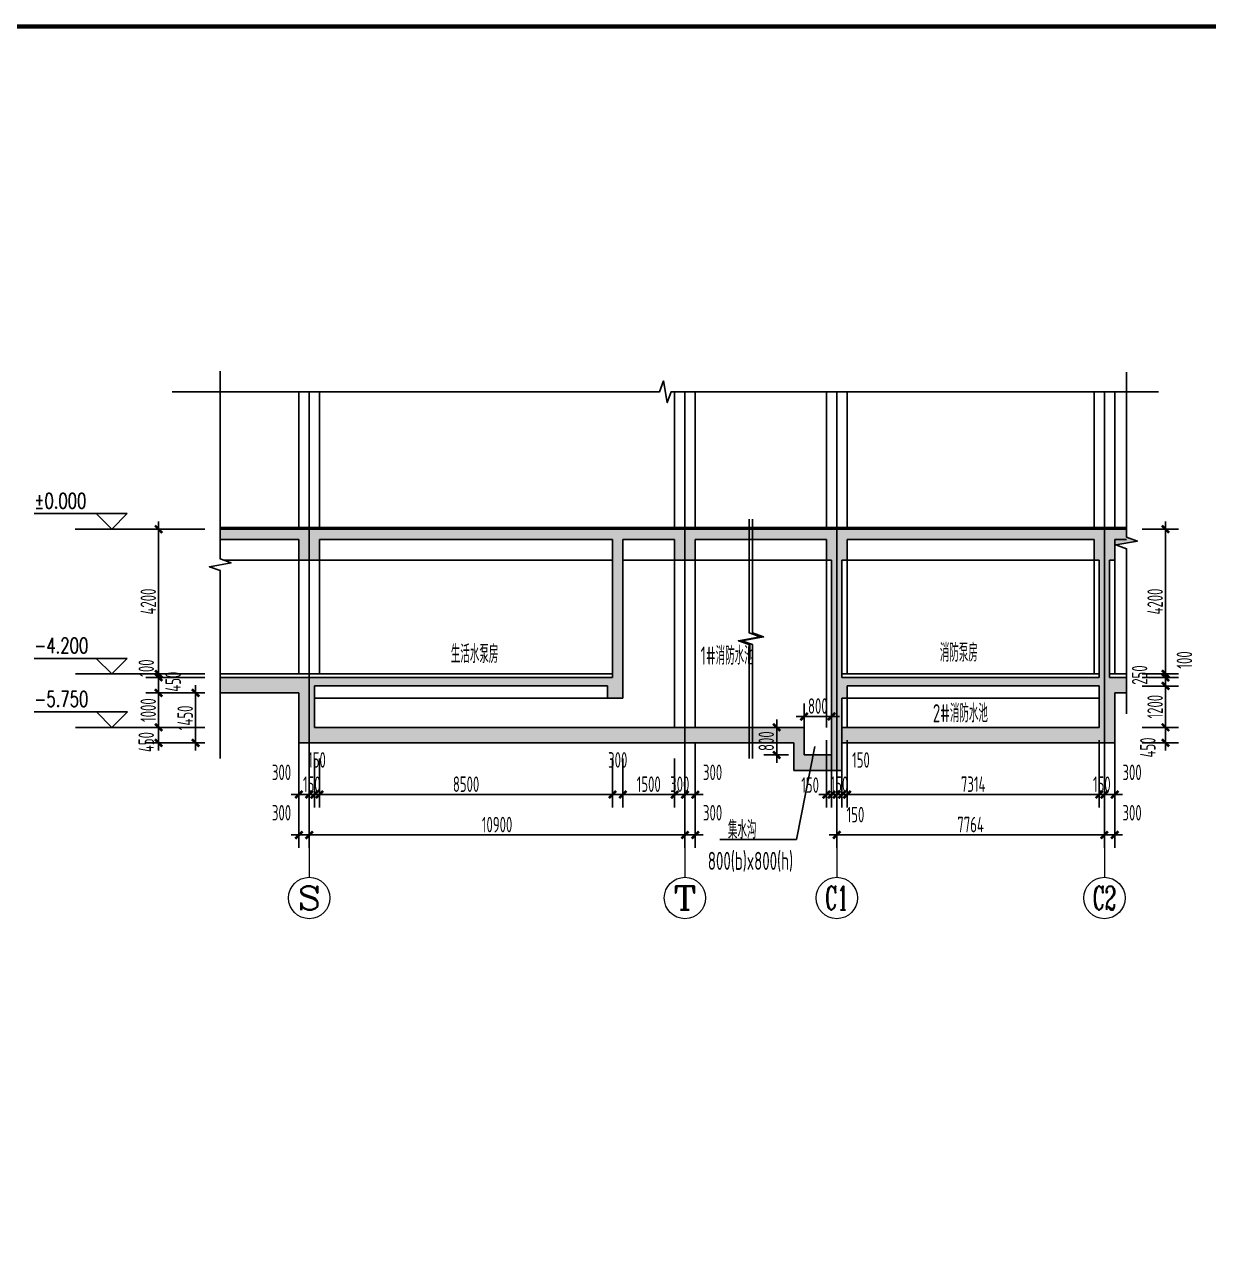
# Model space of a CAD drawing. Extents: x 1596194 to 1987057, y -212608 to 63160.
# Drawn here: x 1770353 to 1804702, y -126496 to -90988 of the extents above; entities that cross this region are included whole.
import ezdxf
from ezdxf.enums import TextEntityAlignment as Align

# ---------------------------------------------------------------- set-up
doc = ezdxf.new("R2010")
doc.units = 0
doc.header["$LTSCALE"] = 100
doc.header["$MEASUREMENT"] = 0
doc.layers.get('0').update_dxf_attribs({"linetype": 'CONTINUOUS'})
doc.layers.get('DEFPOINTS').update_dxf_attribs({"linetype": 'CONTINUOUS'})
doc.layers.add('AXIS', color=3, linetype='CONTINUOUS', lineweight=9)
for name, color, linetype in [('AXIS_TEXT', 7, 'CONTINUOUS'), ('COLUMN', 1, 'CONTINUOUS'), ('DOTE', 251, 'CONTINUOUS'), ('HA', 150, 'CONTINUOUS'), ('PUB_DIM', 3, 'CONTINUOUS'), ('PUB_TEXT', 30, 'CONTINUOUS'), ('WALL', 2, 'CONTINUOUS'), ('WINDOW', 4, 'CONTINUOUS')]:
    doc.layers.add(name, color=color, linetype=linetype)
doc.styles.add('_TCH_AXIS', font='COMPLEX.shx', dxfattribs={"width": 0.55})
doc.styles.add('_TCH_DIM', font='SIMPLEX', dxfattribs={"bigfont": 'GBCBIG'})
doc.styles.add('COMPLEX', font='COMPLEX.shx')
doc.styles.add('DIM_FONT', font='SYSZ.shx', dxfattribs={"width": 0.7, "bigfont": 'SYFS.shx'})
doc.dimstyles.new('DIMN150', dxfattribs={"dimscale": 1.5, "dimtxt": 300, "dimasz": 1, "dimexe": 250, "dimexo": 300, "dimgap": 30, "dimtad": 1, "dimdec": 0, "dimzin": 0, "dimdsep": 46, "dimtxsty": 'DIM_FONT', "dimblk": 'ARCHTICK', "dimcen": 0.09, "dimclrt": 7, "dimazin": 2, "dimtfac": 1, "dimtdec": 0, "dimtix": 1, "dimtmove": 2, "dimatfit": 3, "dimldrblk": 'DOT', "dimfxl": 0, "dimtolj": 1, "dimtzin": 0, "dimarcsym": 0})

# ---------------------------------------------------------------- blocks, each defined once
blk = doc.blocks.new('_archtick')
blk.add_line((-150, 0), (150, 0))
at = {"const_width": 50}
blk.add_lwpolyline([(-70, -70), (70, 70)], dxfattribs=at)
blk = doc.blocks.new('*D537')
at = {"layer": 'DEFPOINTS', "color": 0}
for p in [(1792174, -111378), (1792968, -111378), (1792968, -112178)]:
    blk.add_point(p, dxfattribs=at)
at = {"layer": 'PUB_DIM', "color": 0, "lineweight": -2}
for p, q in [((1792518, -111378), (1791799, -111378)), ((1792174, -111378), (1792174, -111376)), ((1792174, -112178), (1792174, -111378)), ((1792518, -112178), (1791799, -112178)), ((1792174, -112178), (1792174, -112179))]:
    blk.add_line(p, q, dxfattribs=at)
at = {"layer": 'PUB_DIM', "color": 0, "lineweight": -2, "xscale": 1.5, "yscale": 1.5, "zscale": 1.5}
for p, rotation in [((1792174, -111378), 270), ((1792174, -112178), 90)]:
    blk.add_blockref('_archtick', p, dxfattribs=dict(at, rotation=rotation))
at = {"layer": 'PUB_DIM', "color": 7, "insert": (1791872, -111778), "char_height": 450, "attachment_point": 5, "rotation": 90, "style": 'DIM_FONT'}
blk.add_mtext('\\A1;800', dxfattribs=at)
blk = doc.blocks.new('_Dot')
at = {"color": 0, "linetype": 'ByBlock', "lineweight": -2}
blk.add_line((-0.5, 0), (-1, 0), dxfattribs=at)
at = {"color": 0, "linetype": 'ByBlock', "const_width": 0.5}
blk.add_lwpolyline([(-0.25, 0, 1), (0.25, 0, 1)], format="xyb", close=True, dxfattribs=at)
blk = doc.blocks.new('*D538')
at = {"layer": 'DEFPOINTS', "color": 0}
for p in [(1793768, -111062), (1792968, -112178), (1793768, -112178)]:
    blk.add_point(p, dxfattribs=at)
at = {"layer": 'PUB_DIM', "color": 0, "lineweight": -2}
for p, q in [((1792968, -111728), (1792968, -110687)), ((1793768, -111728), (1793768, -110687)), ((1792968, -111062), (1792966, -111062)), ((1792968, -111062), (1793768, -111062)), ((1793768, -111062), (1793769, -111062))]:
    blk.add_line(p, q, dxfattribs=at)
at = {"layer": 'PUB_DIM', "color": 0, "lineweight": -2, "xscale": 1.5, "yscale": 1.5, "zscale": 1.5}
blk.add_blockref('_archtick', (1792968, -111062), dxfattribs=at)
at = {"layer": 'PUB_DIM', "color": 0, "lineweight": -2, "xscale": 1.5, "yscale": 1.5, "zscale": 1.5, "rotation": 180}
blk.add_blockref('_archtick', (1793768, -111062), dxfattribs=at)
at = {"layer": 'PUB_DIM', "color": 7, "insert": (1793368, -110759), "char_height": 450, "attachment_point": 5, "style": 'DIM_FONT'}
blk.add_mtext('\\A1;800', dxfattribs=at)
blk = doc.blocks.new('*D918')
at = {"layer": 'DEFPOINTS', "color": 0}
for p in [(1789513, -111378), (1789813, -111378), (1789813, -114500)]:
    blk.add_point(p, dxfattribs=at)
at = {"layer": 'PUB_DIM', "color": 0, "lineweight": -2}
for p, q in [((1789513, -111828), (1789513, -114875)), ((1789813, -111828), (1789813, -114875)), ((1789513, -114500), (1789813, -114500))]:
    blk.add_line(p, q, dxfattribs=at)
at = {"layer": 'PUB_DIM', "color": 0, "lineweight": -2, "xscale": 1.5, "yscale": 1.5, "zscale": 1.5, "rotation": 180}
blk.add_blockref('_archtick', (1789513, -114500), dxfattribs=at)
at = {"layer": 'PUB_DIM', "color": 0, "lineweight": -2, "xscale": 1.5, "yscale": 1.5, "zscale": 1.5}
blk.add_blockref('_archtick', (1789813, -114500), dxfattribs=at)
at = {"layer": 'PUB_DIM', "color": 7, "insert": (1790315, -113855), "char_height": 450, "attachment_point": 5, "style": 'DIM_FONT'}
blk.add_mtext('\\A1;300', dxfattribs=at)
blk = doc.blocks.new('*D919')
at = {"layer": 'DEFPOINTS', "color": 0}
for p in [(1778613, -111378), (1789513, -111378), (1789513, -114500)]:
    blk.add_point(p, dxfattribs=at)
at = {"layer": 'PUB_DIM', "color": 0, "lineweight": -2}
for p, q in [((1778613, -111828), (1778613, -114875)), ((1789513, -111828), (1789513, -114875)), ((1778613, -114500), (1789513, -114500))]:
    blk.add_line(p, q, dxfattribs=at)
at = {"layer": 'PUB_DIM', "color": 0, "lineweight": -2, "xscale": 1.5, "yscale": 1.5, "zscale": 1.5, "rotation": 180}
blk.add_blockref('_archtick', (1778613, -114500), dxfattribs=at)
at = {"layer": 'PUB_DIM', "color": 0, "lineweight": -2, "xscale": 1.5, "yscale": 1.5, "zscale": 1.5}
blk.add_blockref('_archtick', (1789513, -114500), dxfattribs=at)
at = {"layer": 'PUB_DIM', "color": 7, "insert": (1784063, -114198), "char_height": 450, "attachment_point": 5, "style": 'DIM_FONT'}
blk.add_mtext('\\A1;10900', dxfattribs=at)
blk = doc.blocks.new('*D920')
at = {"layer": 'DEFPOINTS', "color": 0}
for p in [(1778313, -111378), (1778613, -111378), (1778613, -114500)]:
    blk.add_point(p, dxfattribs=at)
at = {"layer": 'PUB_DIM', "color": 0, "lineweight": -2}
for p, q in [((1778313, -111828), (1778313, -114875)), ((1778613, -111828), (1778613, -114875)), ((1778313, -114500), (1778613, -114500))]:
    blk.add_line(p, q, dxfattribs=at)
at = {"layer": 'PUB_DIM', "color": 0, "lineweight": -2, "xscale": 1.5, "yscale": 1.5, "zscale": 1.5, "rotation": 180}
blk.add_blockref('_archtick', (1778313, -114500), dxfattribs=at)
at = {"layer": 'PUB_DIM', "color": 0, "lineweight": -2, "xscale": 1.5, "yscale": 1.5, "zscale": 1.5}
blk.add_blockref('_archtick', (1778613, -114500), dxfattribs=at)
at = {"layer": 'PUB_DIM', "color": 7, "insert": (1777810, -113855), "char_height": 450, "attachment_point": 5, "style": 'DIM_FONT'}
blk.add_mtext('\\A1;300', dxfattribs=at)
blk = doc.blocks.new('*D921')
at = {"layer": 'DEFPOINTS', "color": 0}
for p in [(1801682, -111421), (1801982, -111421), (1801982, -114500)]:
    blk.add_point(p, dxfattribs=at)
at = {"layer": 'PUB_DIM', "color": 0, "lineweight": -2}
for p, q in [((1801682, -111871), (1801682, -114875)), ((1801982, -111871), (1801982, -114875)), ((1801682, -114500), (1801982, -114500))]:
    blk.add_line(p, q, dxfattribs=at)
at = {"layer": 'PUB_DIM', "color": 0, "lineweight": -2, "xscale": 1.5, "yscale": 1.5, "zscale": 1.5, "rotation": 180}
blk.add_blockref('_archtick', (1801682, -114500), dxfattribs=at)
at = {"layer": 'PUB_DIM', "color": 0, "lineweight": -2, "xscale": 1.5, "yscale": 1.5, "zscale": 1.5}
blk.add_blockref('_archtick', (1801982, -114500), dxfattribs=at)
at = {"layer": 'PUB_DIM', "color": 7, "insert": (1802484, -113855), "char_height": 450, "attachment_point": 5, "style": 'DIM_FONT'}
blk.add_mtext('\\A1;300', dxfattribs=at)
blk = doc.blocks.new('*D922')
at = {"layer": 'DEFPOINTS', "color": 0}
for p in [(1793918, -111421), (1801682, -111421), (1801682, -114500)]:
    blk.add_point(p, dxfattribs=at)
at = {"layer": 'PUB_DIM', "color": 0, "lineweight": -2}
for p, q in [((1793918, -111871), (1793918, -114875)), ((1801682, -111871), (1801682, -114875)), ((1793918, -114500), (1801682, -114500))]:
    blk.add_line(p, q, dxfattribs=at)
at = {"layer": 'PUB_DIM', "color": 0, "lineweight": -2, "xscale": 1.5, "yscale": 1.5, "zscale": 1.5, "rotation": 180}
blk.add_blockref('_archtick', (1793918, -114500), dxfattribs=at)
at = {"layer": 'PUB_DIM', "color": 0, "lineweight": -2, "xscale": 1.5, "yscale": 1.5, "zscale": 1.5}
blk.add_blockref('_archtick', (1801682, -114500), dxfattribs=at)
at = {"layer": 'PUB_DIM', "color": 7, "insert": (1797800, -114198), "char_height": 450, "attachment_point": 5, "style": 'DIM_FONT'}
blk.add_mtext('\\A1;7764', dxfattribs=at)
blk = doc.blocks.new('*D923')
at = {"layer": 'DEFPOINTS', "color": 0}
for p in [(1789513, -111828), (1789813, -111828), (1789813, -113328)]:
    blk.add_point(p, dxfattribs=at)
at = {"layer": 'PUB_DIM', "color": 0, "lineweight": -2}
for p, q in [((1789513, -112278), (1789513, -113703)), ((1789813, -112278), (1789813, -113703)), ((1789513, -113328), (1789813, -113328))]:
    blk.add_line(p, q, dxfattribs=at)
at = {"layer": 'PUB_DIM', "color": 0, "lineweight": -2, "xscale": 1.5, "yscale": 1.5, "zscale": 1.5, "rotation": 180}
blk.add_blockref('_archtick', (1789513, -113328), dxfattribs=at)
at = {"layer": 'PUB_DIM', "color": 0, "lineweight": -2, "xscale": 1.5, "yscale": 1.5, "zscale": 1.5}
blk.add_blockref('_archtick', (1789813, -113328), dxfattribs=at)
at = {"layer": 'PUB_DIM', "color": 7, "insert": (1790315, -112683), "char_height": 450, "attachment_point": 5, "style": 'DIM_FONT'}
blk.add_mtext('\\A1;300', dxfattribs=at)
blk = doc.blocks.new('*D924')
at = {"layer": 'DEFPOINTS', "color": 0}
for p in [(1789213, -111828), (1789513, -111828), (1789513, -113328)]:
    blk.add_point(p, dxfattribs=at)
at = {"layer": 'PUB_DIM', "color": 0, "lineweight": -2}
for p, q in [((1789213, -112278), (1789213, -113703)), ((1789513, -112278), (1789513, -113703)), ((1789213, -113328), (1789211, -113328)), ((1789213, -113328), (1789513, -113328)), ((1789513, -113328), (1789514, -113328))]:
    blk.add_line(p, q, dxfattribs=at)
at = {"layer": 'PUB_DIM', "color": 0, "lineweight": -2, "xscale": 1.5, "yscale": 1.5, "zscale": 1.5}
blk.add_blockref('_archtick', (1789213, -113328), dxfattribs=at)
at = {"layer": 'PUB_DIM', "color": 0, "lineweight": -2, "xscale": 1.5, "yscale": 1.5, "zscale": 1.5, "rotation": 180}
blk.add_blockref('_archtick', (1789513, -113328), dxfattribs=at)
at = {"layer": 'PUB_DIM', "color": 7, "insert": (1789363, -113026), "char_height": 450, "attachment_point": 5, "style": 'DIM_FONT'}
blk.add_mtext('\\A1;300', dxfattribs=at)
blk = doc.blocks.new('*D925')
at = {"layer": 'DEFPOINTS', "color": 0}
for p in [(1787713, -111828), (1789213, -111828), (1789213, -113328)]:
    blk.add_point(p, dxfattribs=at)
at = {"layer": 'PUB_DIM', "color": 0, "lineweight": -2}
for p, q in [((1787713, -112278), (1787713, -113703)), ((1789213, -112278), (1789213, -113703)), ((1787713, -113328), (1789213, -113328))]:
    blk.add_line(p, q, dxfattribs=at)
at = {"layer": 'PUB_DIM', "color": 0, "lineweight": -2, "xscale": 1.5, "yscale": 1.5, "zscale": 1.5, "rotation": 180}
blk.add_blockref('_archtick', (1787713, -113328), dxfattribs=at)
at = {"layer": 'PUB_DIM', "color": 0, "lineweight": -2, "xscale": 1.5, "yscale": 1.5, "zscale": 1.5}
blk.add_blockref('_archtick', (1789213, -113328), dxfattribs=at)
at = {"layer": 'PUB_DIM', "color": 7, "insert": (1788463, -113026), "char_height": 450, "attachment_point": 5, "style": 'DIM_FONT'}
blk.add_mtext('\\A1;1500', dxfattribs=at)
blk = doc.blocks.new('*D926')
at = {"layer": 'DEFPOINTS', "color": 0}
for p in [(1787413, -111828), (1787713, -111828), (1787713, -113328)]:
    blk.add_point(p, dxfattribs=at)
at = {"layer": 'PUB_DIM', "color": 0, "lineweight": -2}
for p, q in [((1787413, -112278), (1787413, -113703)), ((1787713, -112278), (1787713, -113703)), ((1787413, -113328), (1787713, -113328))]:
    blk.add_line(p, q, dxfattribs=at)
at = {"layer": 'PUB_DIM', "color": 0, "lineweight": -2, "xscale": 1.5, "yscale": 1.5, "zscale": 1.5, "rotation": 180}
blk.add_blockref('_archtick', (1787413, -113328), dxfattribs=at)
at = {"layer": 'PUB_DIM', "color": 0, "lineweight": -2, "xscale": 1.5, "yscale": 1.5, "zscale": 1.5}
blk.add_blockref('_archtick', (1787713, -113328), dxfattribs=at)
at = {"layer": 'PUB_DIM', "color": 7, "insert": (1787563, -112323), "char_height": 450, "attachment_point": 5, "style": 'DIM_FONT'}
blk.add_mtext('\\A1;300', dxfattribs=at)
blk = doc.blocks.new('*D927')
at = {"layer": 'DEFPOINTS', "color": 0}
for p in [(1778913, -111828), (1787413, -111828), (1787413, -113328)]:
    blk.add_point(p, dxfattribs=at)
at = {"layer": 'PUB_DIM', "color": 0, "lineweight": -2}
for p, q in [((1778913, -112278), (1778913, -113703)), ((1787413, -112278), (1787413, -113703)), ((1778913, -113328), (1787413, -113328))]:
    blk.add_line(p, q, dxfattribs=at)
at = {"layer": 'PUB_DIM', "color": 0, "lineweight": -2, "xscale": 1.5, "yscale": 1.5, "zscale": 1.5, "rotation": 180}
blk.add_blockref('_archtick', (1778913, -113328), dxfattribs=at)
at = {"layer": 'PUB_DIM', "color": 0, "lineweight": -2, "xscale": 1.5, "yscale": 1.5, "zscale": 1.5}
blk.add_blockref('_archtick', (1787413, -113328), dxfattribs=at)
at = {"layer": 'PUB_DIM', "color": 7, "insert": (1783163, -113026), "char_height": 450, "attachment_point": 5, "style": 'DIM_FONT'}
blk.add_mtext('\\A1;8500', dxfattribs=at)
blk = doc.blocks.new('*D928')
at = {"layer": 'DEFPOINTS', "color": 0}
for p in [(1778763, -111828), (1778913, -111828), (1778913, -113328)]:
    blk.add_point(p, dxfattribs=at)
at = {"layer": 'PUB_DIM', "color": 0, "lineweight": -2}
for p, q in [((1778763, -112278), (1778763, -113703)), ((1778913, -112278), (1778913, -113703)), ((1778763, -113328), (1778913, -113328))]:
    blk.add_line(p, q, dxfattribs=at)
at = {"layer": 'PUB_DIM', "color": 0, "lineweight": -2, "xscale": 1.5, "yscale": 1.5, "zscale": 1.5, "rotation": 180}
blk.add_blockref('_archtick', (1778763, -113328), dxfattribs=at)
at = {"layer": 'PUB_DIM', "color": 0, "lineweight": -2, "xscale": 1.5, "yscale": 1.5, "zscale": 1.5}
blk.add_blockref('_archtick', (1778913, -113328), dxfattribs=at)
at = {"layer": 'PUB_DIM', "color": 7, "insert": (1778838, -112323), "char_height": 450, "attachment_point": 5, "style": 'DIM_FONT'}
blk.add_mtext('\\A1;150', dxfattribs=at)
blk = doc.blocks.new('*D929')
at = {"layer": 'DEFPOINTS', "color": 0}
for p in [(1778613, -111828), (1778763, -111828), (1778763, -113328)]:
    blk.add_point(p, dxfattribs=at)
at = {"layer": 'PUB_DIM', "color": 0, "lineweight": -2}
for p, q in [((1778613, -112278), (1778613, -113703)), ((1778763, -112278), (1778763, -113703)), ((1778613, -113328), (1778611, -113328)), ((1778613, -113328), (1778763, -113328)), ((1778763, -113328), (1778764, -113328))]:
    blk.add_line(p, q, dxfattribs=at)
at = {"layer": 'PUB_DIM', "color": 0, "lineweight": -2, "xscale": 1.5, "yscale": 1.5, "zscale": 1.5}
blk.add_blockref('_archtick', (1778613, -113328), dxfattribs=at)
at = {"layer": 'PUB_DIM', "color": 0, "lineweight": -2, "xscale": 1.5, "yscale": 1.5, "zscale": 1.5, "rotation": 180}
blk.add_blockref('_archtick', (1778763, -113328), dxfattribs=at)
at = {"layer": 'PUB_DIM', "color": 7, "insert": (1778688, -113026), "char_height": 450, "attachment_point": 5, "style": 'DIM_FONT'}
blk.add_mtext('\\A1;150', dxfattribs=at)
blk = doc.blocks.new('*D930')
at = {"layer": 'DEFPOINTS', "color": 0}
for p in [(1778313, -111828), (1778613, -111828), (1778613, -113328)]:
    blk.add_point(p, dxfattribs=at)
at = {"layer": 'PUB_DIM', "color": 0, "lineweight": -2}
for p, q in [((1778313, -112278), (1778313, -113703)), ((1778613, -112278), (1778613, -113703)), ((1778313, -113328), (1778613, -113328))]:
    blk.add_line(p, q, dxfattribs=at)
at = {"layer": 'PUB_DIM', "color": 0, "lineweight": -2, "xscale": 1.5, "yscale": 1.5, "zscale": 1.5, "rotation": 180}
blk.add_blockref('_archtick', (1778313, -113328), dxfattribs=at)
at = {"layer": 'PUB_DIM', "color": 0, "lineweight": -2, "xscale": 1.5, "yscale": 1.5, "zscale": 1.5}
blk.add_blockref('_archtick', (1778613, -113328), dxfattribs=at)
at = {"layer": 'PUB_DIM', "color": 7, "insert": (1777810, -112683), "char_height": 450, "attachment_point": 5, "style": 'DIM_FONT'}
blk.add_mtext('\\A1;300', dxfattribs=at)
blk = doc.blocks.new('*D931')
at = {"layer": 'DEFPOINTS', "color": 0}
for p in [(1801682, -111303), (1801982, -111303), (1801982, -113328)]:
    blk.add_point(p, dxfattribs=at)
at = {"layer": 'PUB_DIM', "color": 0, "lineweight": -2}
for p, q in [((1801682, -111753), (1801682, -113703)), ((1801982, -111753), (1801982, -113703)), ((1801682, -113328), (1801982, -113328))]:
    blk.add_line(p, q, dxfattribs=at)
at = {"layer": 'PUB_DIM', "color": 0, "lineweight": -2, "xscale": 1.5, "yscale": 1.5, "zscale": 1.5, "rotation": 180}
blk.add_blockref('_archtick', (1801682, -113328), dxfattribs=at)
at = {"layer": 'PUB_DIM', "color": 0, "lineweight": -2, "xscale": 1.5, "yscale": 1.5, "zscale": 1.5}
blk.add_blockref('_archtick', (1801982, -113328), dxfattribs=at)
at = {"layer": 'PUB_DIM', "color": 7, "insert": (1802484, -112683), "char_height": 450, "attachment_point": 5, "style": 'DIM_FONT'}
blk.add_mtext('\\A1;300', dxfattribs=at)
blk = doc.blocks.new('*D932')
at = {"layer": 'DEFPOINTS', "color": 0}
for p in [(1801532, -111303), (1801682, -111303), (1801682, -113328)]:
    blk.add_point(p, dxfattribs=at)
at = {"layer": 'PUB_DIM', "color": 0, "lineweight": -2}
for p, q in [((1801532, -111753), (1801532, -113703)), ((1801682, -111753), (1801682, -113703)), ((1801532, -113328), (1801530, -113328)), ((1801532, -113328), (1801682, -113328)), ((1801682, -113328), (1801683, -113328))]:
    blk.add_line(p, q, dxfattribs=at)
at = {"layer": 'PUB_DIM', "color": 0, "lineweight": -2, "xscale": 1.5, "yscale": 1.5, "zscale": 1.5}
blk.add_blockref('_archtick', (1801532, -113328), dxfattribs=at)
at = {"layer": 'PUB_DIM', "color": 0, "lineweight": -2, "xscale": 1.5, "yscale": 1.5, "zscale": 1.5, "rotation": 180}
blk.add_blockref('_archtick', (1801682, -113328), dxfattribs=at)
at = {"layer": 'PUB_DIM', "color": 7, "insert": (1801607, -113026), "char_height": 450, "attachment_point": 5, "style": 'DIM_FONT'}
blk.add_mtext('\\A1;150', dxfattribs=at)
blk = doc.blocks.new('*D933')
at = {"layer": 'DEFPOINTS', "color": 0}
for p in [(1794218, -111303), (1801532, -111303), (1801532, -113328)]:
    blk.add_point(p, dxfattribs=at)
at = {"layer": 'PUB_DIM', "color": 0, "lineweight": -2}
for p, q in [((1794218, -111753), (1794218, -113703)), ((1801532, -111753), (1801532, -113703)), ((1794218, -113328), (1801532, -113328))]:
    blk.add_line(p, q, dxfattribs=at)
at = {"layer": 'PUB_DIM', "color": 0, "lineweight": -2, "xscale": 1.5, "yscale": 1.5, "zscale": 1.5, "rotation": 180}
blk.add_blockref('_archtick', (1794218, -113328), dxfattribs=at)
at = {"layer": 'PUB_DIM', "color": 0, "lineweight": -2, "xscale": 1.5, "yscale": 1.5, "zscale": 1.5}
blk.add_blockref('_archtick', (1801532, -113328), dxfattribs=at)
at = {"layer": 'PUB_DIM', "color": 7, "insert": (1797875, -113026), "char_height": 450, "attachment_point": 5, "style": 'DIM_FONT'}
blk.add_mtext('\\A1;7314', dxfattribs=at)
blk = doc.blocks.new('*D934')
at = {"layer": 'DEFPOINTS', "color": 0}
for p in [(1794068, -111303), (1794218, -111303), (1794218, -113328)]:
    blk.add_point(p, dxfattribs=at)
at = {"layer": 'PUB_DIM', "color": 0, "lineweight": -2}
for p, q in [((1794068, -111753), (1794068, -113703)), ((1794218, -111753), (1794218, -113703)), ((1794068, -113328), (1794218, -113328))]:
    blk.add_line(p, q, dxfattribs=at)
at = {"layer": 'PUB_DIM', "color": 0, "lineweight": -2, "xscale": 1.5, "yscale": 1.5, "zscale": 1.5, "rotation": 180}
blk.add_blockref('_archtick', (1794068, -113328), dxfattribs=at)
at = {"layer": 'PUB_DIM', "color": 0, "lineweight": -2, "xscale": 1.5, "yscale": 1.5, "zscale": 1.5}
blk.add_blockref('_archtick', (1794218, -113328), dxfattribs=at)
at = {"layer": 'PUB_DIM', "color": 7, "insert": (1794460, -113909), "char_height": 450, "attachment_point": 5, "style": 'DIM_FONT'}
blk.add_mtext('\\A1;150', dxfattribs=at)
blk = doc.blocks.new('*D935')
at = {"layer": 'DEFPOINTS', "color": 0}
for p in [(1793918, -111303), (1794068, -111303), (1794068, -113328)]:
    blk.add_point(p, dxfattribs=at)
at = {"layer": 'PUB_DIM', "color": 0, "lineweight": -2}
for p, q in [((1793918, -111753), (1793918, -113703)), ((1794068, -111753), (1794068, -113703)), ((1793918, -113328), (1793916, -113328)), ((1793918, -113328), (1794068, -113328)), ((1794068, -113328), (1794069, -113328))]:
    blk.add_line(p, q, dxfattribs=at)
at = {"layer": 'PUB_DIM', "color": 0, "lineweight": -2, "xscale": 1.5, "yscale": 1.5, "zscale": 1.5}
blk.add_blockref('_archtick', (1793918, -113328), dxfattribs=at)
at = {"layer": 'PUB_DIM', "color": 0, "lineweight": -2, "xscale": 1.5, "yscale": 1.5, "zscale": 1.5, "rotation": 180}
blk.add_blockref('_archtick', (1794068, -113328), dxfattribs=at)
at = {"layer": 'PUB_DIM', "color": 7, "insert": (1793993, -113026), "char_height": 450, "attachment_point": 5, "style": 'DIM_FONT'}
blk.add_mtext('\\A1;150', dxfattribs=at)
blk = doc.blocks.new('*D936')
at = {"layer": 'DEFPOINTS', "color": 0}
for p in [(1793768, -111303), (1793918, -111303), (1793918, -113328)]:
    blk.add_point(p, dxfattribs=at)
at = {"layer": 'PUB_DIM', "color": 0, "lineweight": -2}
for p, q in [((1793768, -111753), (1793768, -113703)), ((1793918, -111753), (1793918, -113703)), ((1793768, -113328), (1793918, -113328))]:
    blk.add_line(p, q, dxfattribs=at)
at = {"layer": 'PUB_DIM', "color": 0, "lineweight": -2, "xscale": 1.5, "yscale": 1.5, "zscale": 1.5, "rotation": 180}
blk.add_blockref('_archtick', (1793768, -113328), dxfattribs=at)
at = {"layer": 'PUB_DIM', "color": 0, "lineweight": -2, "xscale": 1.5, "yscale": 1.5, "zscale": 1.5}
blk.add_blockref('_archtick', (1793918, -113328), dxfattribs=at)
at = {"layer": 'PUB_DIM', "color": 7, "insert": (1794619, -112323), "char_height": 450, "attachment_point": 5, "style": 'DIM_FONT'}
blk.add_mtext('\\A1;150', dxfattribs=at)
blk = doc.blocks.new('*D937')
at = {"layer": 'DEFPOINTS', "color": 0}
for p in [(1793618, -111303), (1793768, -111303), (1793768, -113328)]:
    blk.add_point(p, dxfattribs=at)
at = {"layer": 'PUB_DIM', "color": 0, "lineweight": -2}
for p, q in [((1793618, -111753), (1793618, -113703)), ((1793768, -111753), (1793768, -113703)), ((1793618, -113328), (1793768, -113328))]:
    blk.add_line(p, q, dxfattribs=at)
at = {"layer": 'PUB_DIM', "color": 0, "lineweight": -2, "xscale": 1.5, "yscale": 1.5, "zscale": 1.5, "rotation": 180}
blk.add_blockref('_archtick', (1793618, -113328), dxfattribs=at)
at = {"layer": 'PUB_DIM', "color": 0, "lineweight": -2, "xscale": 1.5, "yscale": 1.5, "zscale": 1.5}
blk.add_blockref('_archtick', (1793768, -113328), dxfattribs=at)
at = {"layer": 'PUB_DIM', "color": 7, "insert": (1793144, -113051), "char_height": 450, "attachment_point": 5, "style": 'DIM_FONT'}
blk.add_mtext('\\A1;150', dxfattribs=at)
blk = doc.blocks.new('*D938')
at = {"layer": 'DEFPOINTS', "color": 0}
for p in [(1802325, -111378), (1803455, -111378), (1802325, -111828)]:
    blk.add_point(p, dxfattribs=at)
at = {"layer": 'PUB_DIM', "color": 0, "lineweight": -2}
for p, q in [((1802775, -111378), (1803830, -111378)), ((1803455, -111828), (1803455, -111378)), ((1802775, -111828), (1803830, -111828))]:
    blk.add_line(p, q, dxfattribs=at)
at = {"layer": 'PUB_DIM', "color": 0, "lineweight": -2, "xscale": 1.5, "yscale": 1.5, "zscale": 1.5}
for p, rotation in [((1803455, -111378), 90), ((1803455, -111828), 270)]:
    blk.add_blockref('_archtick', p, dxfattribs=dict(at, rotation=rotation))
at = {"layer": 'PUB_DIM', "color": 7, "insert": (1802941, -111962), "char_height": 450, "attachment_point": 5, "rotation": 90, "style": 'DIM_FONT'}
blk.add_mtext('\\A1;450', dxfattribs=at)
blk = doc.blocks.new('*D939')
at = {"layer": 'DEFPOINTS', "color": 0}
for p in [(1802325, -110178), (1803455, -110178), (1802325, -111378)]:
    blk.add_point(p, dxfattribs=at)
at = {"layer": 'PUB_DIM', "color": 0, "lineweight": -2}
for p, q in [((1802775, -110178), (1803830, -110178)), ((1803455, -111378), (1803455, -110178)), ((1802775, -111378), (1803830, -111378))]:
    blk.add_line(p, q, dxfattribs=at)
at = {"layer": 'PUB_DIM', "color": 0, "lineweight": -2, "xscale": 1.5, "yscale": 1.5, "zscale": 1.5}
for p, rotation in [((1803455, -110178), 90), ((1803455, -111378), 270)]:
    blk.add_blockref('_archtick', p, dxfattribs=dict(at, rotation=rotation))
at = {"layer": 'PUB_DIM', "color": 7, "insert": (1803153, -110778), "char_height": 450, "attachment_point": 5, "rotation": 90, "style": 'DIM_FONT'}
blk.add_mtext('\\A1;1200', dxfattribs=at)
blk = doc.blocks.new('*D940')
at = {"layer": 'DEFPOINTS', "color": 0}
for p in [(1802325, -109928), (1803455, -109928), (1802325, -110178)]:
    blk.add_point(p, dxfattribs=at)
at = {"layer": 'PUB_DIM', "color": 0, "lineweight": -2}
for p, q in [((1802775, -109928), (1803830, -109928)), ((1803455, -110178), (1803455, -109928)), ((1802775, -110178), (1803830, -110178))]:
    blk.add_line(p, q, dxfattribs=at)
at = {"layer": 'PUB_DIM', "color": 0, "lineweight": -2, "xscale": 1.5, "yscale": 1.5, "zscale": 1.5}
for p, rotation in [((1803455, -109928), 90), ((1803455, -110178), 270)]:
    blk.add_blockref('_archtick', p, dxfattribs=dict(at, rotation=rotation))
at = {"layer": 'PUB_DIM', "color": 7, "insert": (1802704, -109860), "char_height": 450, "attachment_point": 5, "rotation": 90, "style": 'DIM_FONT'}
blk.add_mtext('\\A1;250', dxfattribs=at)
blk = doc.blocks.new('*D941')
at = {"layer": 'DEFPOINTS', "color": 0}
for p in [(1802325, -109828), (1802325, -109928), (1803455, -109828)]:
    blk.add_point(p, dxfattribs=at)
at = {"layer": 'PUB_DIM', "color": 0, "lineweight": -2}
for p, q in [((1802775, -109828), (1803830, -109828)), ((1802775, -109928), (1803830, -109928)), ((1803455, -109928), (1803455, -109828))]:
    blk.add_line(p, q, dxfattribs=at)
at = {"layer": 'PUB_DIM', "color": 0, "lineweight": -2, "xscale": 1.5, "yscale": 1.5, "zscale": 1.5}
for p, rotation in [((1803455, -109828), 90), ((1803455, -109928), 270)]:
    blk.add_blockref('_archtick', p, dxfattribs=dict(at, rotation=rotation))
at = {"layer": 'PUB_DIM', "color": 7, "insert": (1804003, -109422), "char_height": 450, "attachment_point": 5, "rotation": 90, "style": 'DIM_FONT'}
blk.add_mtext('\\A1;100', dxfattribs=at)
blk = doc.blocks.new('*D942')
at = {"layer": 'DEFPOINTS', "color": 0}
for p in [(1802325, -105628), (1803455, -105628), (1802325, -109828)]:
    blk.add_point(p, dxfattribs=at)
at = {"layer": 'PUB_DIM', "color": 0, "lineweight": -2}
for p, q in [((1802775, -105628), (1803830, -105628)), ((1803455, -109828), (1803455, -105628)), ((1802775, -109828), (1803830, -109828))]:
    blk.add_line(p, q, dxfattribs=at)
at = {"layer": 'PUB_DIM', "color": 0, "lineweight": -2, "xscale": 1.5, "yscale": 1.5, "zscale": 1.5}
for p, rotation in [((1803455, -105628), 90), ((1803455, -109828), 270)]:
    blk.add_blockref('_archtick', p, dxfattribs=dict(at, rotation=rotation))
at = {"layer": 'PUB_DIM', "color": 7, "insert": (1803153, -107728), "char_height": 450, "attachment_point": 5, "rotation": 90, "style": 'DIM_FONT'}
blk.add_mtext('\\A1;4200', dxfattribs=at)
blk = doc.blocks.new('*D943')
at = {"layer": 'DEFPOINTS', "color": 0}
for p in [(1775317, -110378), (1776031, -110378), (1776031, -111828)]:
    blk.add_point(p, dxfattribs=at)
at = {"layer": 'PUB_DIM', "color": 0, "lineweight": -2}
for p, q in [((1775581, -110378), (1774942, -110378)), ((1775317, -111828), (1775317, -110378)), ((1775581, -111828), (1774942, -111828))]:
    blk.add_line(p, q, dxfattribs=at)
at = {"layer": 'PUB_DIM', "color": 0, "lineweight": -2, "xscale": 1.5, "yscale": 1.5, "zscale": 1.5}
for p, rotation in [((1775317, -110378), 90), ((1775317, -111828), 270)]:
    blk.add_blockref('_archtick', p, dxfattribs=dict(at, rotation=rotation))
at = {"layer": 'PUB_DIM', "color": 7, "insert": (1775015, -111103), "char_height": 450, "attachment_point": 5, "rotation": 90, "style": 'DIM_FONT'}
blk.add_mtext('\\A1;1450', dxfattribs=at)
blk = doc.blocks.new('*D944')
at = {"layer": 'DEFPOINTS', "color": 0}
for p in [(1774245, -111378), (1776031, -111378), (1776031, -111828)]:
    blk.add_point(p, dxfattribs=at)
at = {"layer": 'PUB_DIM', "color": 0, "lineweight": -2}
for p, q in [((1775581, -111378), (1773870, -111378)), ((1774245, -111828), (1774245, -111378)), ((1775581, -111828), (1773870, -111828))]:
    blk.add_line(p, q, dxfattribs=at)
at = {"layer": 'PUB_DIM', "color": 0, "lineweight": -2, "xscale": 1.5, "yscale": 1.5, "zscale": 1.5}
for p, rotation in [((1774245, -111378), 90), ((1774245, -111828), 270)]:
    blk.add_blockref('_archtick', p, dxfattribs=dict(at, rotation=rotation))
at = {"layer": 'PUB_DIM', "color": 7, "insert": (1773885, -111804), "char_height": 450, "attachment_point": 5, "rotation": 90, "style": 'DIM_FONT'}
blk.add_mtext('\\A1;450', dxfattribs=at)
blk = doc.blocks.new('*D945')
at = {"layer": 'DEFPOINTS', "color": 0}
for p in [(1774245, -110378), (1776031, -110378), (1776031, -111378)]:
    blk.add_point(p, dxfattribs=at)
at = {"layer": 'PUB_DIM', "color": 0, "lineweight": -2}
for p, q in [((1775581, -110378), (1773870, -110378)), ((1774245, -110378), (1774245, -110376)), ((1774245, -111378), (1774245, -110378)), ((1775581, -111378), (1773870, -111378)), ((1774245, -111378), (1774245, -111379))]:
    blk.add_line(p, q, dxfattribs=at)
at = {"layer": 'PUB_DIM', "color": 0, "lineweight": -2, "xscale": 1.5, "yscale": 1.5, "zscale": 1.5}
for p, rotation in [((1774245, -110378), 270), ((1774245, -111378), 90)]:
    blk.add_blockref('_archtick', p, dxfattribs=dict(at, rotation=rotation))
at = {"layer": 'PUB_DIM', "color": 7, "insert": (1773943, -110878), "char_height": 450, "attachment_point": 5, "rotation": 90, "style": 'DIM_FONT'}
blk.add_mtext('\\A1;1000', dxfattribs=at)
blk = doc.blocks.new('*D946')
at = {"layer": 'DEFPOINTS', "color": 0}
for p in [(1774245, -109928), (1776031, -109928), (1776031, -110378)]:
    blk.add_point(p, dxfattribs=at)
at = {"layer": 'PUB_DIM', "color": 0, "lineweight": -2}
for p, q in [((1775581, -109928), (1773870, -109928)), ((1774245, -110378), (1774245, -109928)), ((1775581, -110378), (1773870, -110378))]:
    blk.add_line(p, q, dxfattribs=at)
at = {"layer": 'PUB_DIM', "color": 0, "lineweight": -2, "xscale": 1.5, "yscale": 1.5, "zscale": 1.5}
for p, rotation in [((1774245, -109928), 90), ((1774245, -110378), 270)]:
    blk.add_blockref('_archtick', p, dxfattribs=dict(at, rotation=rotation))
at = {"layer": 'PUB_DIM', "color": 7, "insert": (1774666, -110053), "char_height": 450, "attachment_point": 5, "rotation": 90, "style": 'DIM_FONT'}
blk.add_mtext('\\A1;450', dxfattribs=at)
blk = doc.blocks.new('*D947')
at = {"layer": 'DEFPOINTS', "color": 0}
for p in [(1774245, -109828), (1776031, -109828), (1776031, -109928)]:
    blk.add_point(p, dxfattribs=at)
at = {"layer": 'PUB_DIM', "color": 0, "lineweight": -2}
for p, q in [((1775581, -109828), (1773870, -109828)), ((1775581, -109928), (1773870, -109928)), ((1774245, -109928), (1774245, -109828))]:
    blk.add_line(p, q, dxfattribs=at)
at = {"layer": 'PUB_DIM', "color": 0, "lineweight": -2, "xscale": 1.5, "yscale": 1.5, "zscale": 1.5}
for p, rotation in [((1774245, -109828), 90), ((1774245, -109928), 270)]:
    blk.add_blockref('_archtick', p, dxfattribs=dict(at, rotation=rotation))
at = {"layer": 'PUB_DIM', "color": 7, "insert": (1773885, -109658), "char_height": 450, "attachment_point": 5, "rotation": 90, "style": 'DIM_FONT'}
blk.add_mtext('\\A1;100', dxfattribs=at)
blk = doc.blocks.new('*D948')
at = {"layer": 'DEFPOINTS', "color": 0}
for p in [(1774245, -105628), (1776031, -105628), (1776031, -109828)]:
    blk.add_point(p, dxfattribs=at)
at = {"layer": 'PUB_DIM', "color": 0, "lineweight": -2}
for p, q in [((1775581, -105628), (1773870, -105628)), ((1774245, -109828), (1774245, -105628)), ((1775581, -109828), (1773870, -109828))]:
    blk.add_line(p, q, dxfattribs=at)
at = {"layer": 'PUB_DIM', "color": 0, "lineweight": -2, "xscale": 1.5, "yscale": 1.5, "zscale": 1.5}
for p, rotation in [((1774245, -105628), 90), ((1774245, -109828), 270)]:
    blk.add_blockref('_archtick', p, dxfattribs=dict(at, rotation=rotation))
at = {"layer": 'PUB_DIM', "color": 7, "insert": (1773943, -107728), "char_height": 450, "attachment_point": 5, "rotation": 90, "style": 'DIM_FONT'}
blk.add_mtext('\\A1;4200', dxfattribs=at)
blk = doc.blocks.new('_AXISO')
blk.add_circle((0, 0), 0.5)
at = {"layer": 'AXIS_TEXT', "style": 'COMPLEX', "width": 1.041667}
blk.add_attdef('A', text='', height=0.56, dxfattribs=at).set_placement((-0.25, -0.28), (0.25, -0.28), align=Align.FIT)

msp = doc.modelspace()

# ---------------------------------------------------------------- hatches: boundary and pattern name
at = {"layer": 'HA'}
h = msp.add_hatch(dxfattribs=at)
h.set_pattern_fill('钢筋混凝土', color=256, scale=150, style=0)
h.set_pattern_definition([(45, (166.73, 9912.65), (-265.16504, 265.16504), []), (50, (166.7, 9912.65), (1075.89027, -94.1282), [112.5, -1237.5]), (355, (166.7, 9912.6), (-208.127, 1128.2882), [90, -990]), (100.4514, (256.4, 9904.8), (867.7641, 1034.1593), [95.6103, -1051.7132]), (46.1842, (166.7, 10212.6), (1600.8616, -248.2785), [168.75, -1856.25]), (96.6356, (300.1, 10192), (1401.994, 1461.1768), [143.4154, -1577.5695]), (351.1842, (166.7, 10212.6), (1401.9929, 1461.1779), [135, -1485]), (21, (316.7, 10137.65), (895.36058, -603.92834), [112.5, -1237.5]), (326, (316.7, 10137.6), (364.973, 1087.7251), [90, -990]), (71.4514, (391.3, 10087.3), (1260.33394, 483.79575), [95.6103, -1051.7132]), (37.5, (166.73, 9912.65), (18.23978, 499.34078), [0, -978, 0, -1005, 0, -993.75]), (7.5, (166.73, 9912.65), (394.6043, 591.61757), [0, -573, 0, -955.5, 0, -378.75]), (327.5, (-167.77, 9912.65), (800.73365, -33.83231), [0, -375, 0, -1170, 0, -1552.5]), (317.5, (-317.8, 9912.65), (874.77925, 150.15747), [0, -487.5, 0, -777, 0, -1102.5])])
h.paths.add_polyline_path([(1794067.754, -112627.713), (1794067.754, -110527.713), (1794217.754, -110527.713), (1794217.754, -110177.713), (1801531.754, -110177.713), (1801531.754, -111377.713), (1794067.754, -111377.713), (1794067.754, -111827.713), (1801981.754, -111827.713), (1801981.754, -110377.713), (1802325.498, -110377.713), (1802325.498, -109927.713), (1801831.754, -109927.713), (1801831.754, -106527.713), (1801981.754, -106527.713), (1801981.754, -106075.602), (1802010.498, -106085.801), (1802640.498, -105974.715), (1802325.498, -105860.064), (1802325.498, -105627.713), (1776031.381, -105627.713), (1776031.381, -105927.713), (1778312.722, -105927.713), (1778312.722, -106527.713), (1778912.722, -106527.713), (1778912.722, -105927.713), (1787412.722, -105927.713), (1787412.722, -109927.713), (1776031.381, -109927.713), (1776031.381, -110377.713), (1778312.722, -110377.713), (1778312.722, -111827.713), (1792667.754, -111827.713), (1792667.754, -112627.713)])
h.paths.add_polyline_path([(1792967.754, -112177.713), (1792967.754, -111377.713), (1778762.722, -111377.713), (1778762.722, -110177.713), (1787262.722, -110177.713), (1787262.722, -110527.713), (1787712.722, -110527.713), (1787712.722, -105927.713), (1789212.722, -105927.713), (1789212.722, -106527.713), (1789812.722, -106527.713), (1789812.722, -105927.713), (1793617.754, -105927.713), (1793617.754, -106527.713), (1793767.754, -106527.713), (1793767.754, -112177.713)], flags=16)
h.paths.add_polyline_path([(1794067.754, -109927.713), (1794067.754, -106527.713), (1794217.754, -106527.713), (1794217.754, -105927.713), (1801381.754, -105927.713), (1801381.754, -106527.713), (1801531.754, -106527.713), (1801531.754, -109927.713)], flags=16)

# ---------------------------------------------------------------- linework, layer by layer
at = {"color": 50, "linetype": 'Continuous', "const_width": 120}
msp.add_lwpolyline([(1843468.163, -212548.112), (1625068.163, -212548.112), (1625068.163, -91048.112), (1843468.163, -91048.112)], close=True, dxfattribs=at)
at = {"layer": 'AXIS'}
for p, q in [((1778612.722, -109727.713), (1778612.722, -115727.713)), ((1789512.722, -109727.713), (1789512.722, -115727.713)), ((1793917.754, -109727.713), (1793917.754, -115727.713)), ((1801681.754, -109727.713), (1801681.754, -115727.713))]:
    msp.add_line(p, q, dxfattribs=at)
at = {"layer": 'COLUMN'}
for p, q in [((1778312.722, -105627.713), (1778312.722, -101641.092)), ((1778912.722, -105627.713), (1778912.722, -101641.092)), ((1789212.722, -105627.713), (1789212.722, -101641.092)), ((1789812.722, -105627.713), (1789812.722, -101641.092)), ((1793617.754, -105627.713), (1793617.754, -101641.092)), ((1794217.754, -105627.713), (1794217.754, -101641.092)), ((1801381.754, -105627.713), (1801381.754, -101641.092)), ((1801981.754, -105627.713), (1801981.754, -101641.092)), ((1778312.722, -106527.713), (1778312.722, -109827.713)), ((1778912.722, -106527.713), (1778912.722, -109827.713)), ((1789212.722, -106527.713), (1789212.722, -111377.713)), ((1789812.722, -106527.713), (1789812.722, -111377.713)), ((1793617.754, -106527.713), (1793617.754, -111377.713)), ((1794217.754, -106527.713), (1794217.754, -109827.713)), ((1801381.754, -106527.713), (1801381.754, -109827.713)), ((1801981.754, -106527.713), (1801981.754, -109827.713)), ((1794217.754, -110177.713), (1794217.754, -111377.713))]:
    msp.add_line(p, q, dxfattribs=at)
at = {"layer": 'DOTE'}
for p, q in [((1778612.722, -101641.092), (1778612.722, -111827.713)), ((1789512.722, -101641.092), (1789512.722, -111827.713)), ((1793917.754, -101641.092), (1793917.754, -111827.713)), ((1801681.754, -101641.092), (1801681.754, -111827.713))]:
    msp.add_line(p, q, dxfattribs=at)
at = {"layer": 'HA'}
for points in [[(1776031.381, -101041.623), (1776031.381, -106490.918), (1776346.381, -106605.568), (1775716.381, -106716.654), (1776031.381, -106828.418), (1776031.381, -112277.713)], [(1802325.498, -101075.905), (1802325.498, -105860.064), (1802640.498, -105974.715), (1802010.498, -106085.801), (1802325.498, -106197.564), (1802325.498, -110981.723)]]:
    msp.add_lwpolyline(points, dxfattribs=at)
at = {"layer": 'PUB_DIM'}
for p, q in [((1773335.79, -105177.713), (1770635.79, -105177.713)), ((1772885.79, -105627.713), (1772435.79, -105177.713)), ((1772885.79, -105627.713), (1773335.79, -105177.713)), ((1773945.242, -105627.713), (1771826.338, -105627.713)), ((1773335.79, -109377.713), (1770635.79, -109377.713)), ((1772885.79, -109827.713), (1772435.79, -109377.713)), ((1772885.79, -109827.713), (1773335.79, -109377.713)), ((1773945.242, -109827.713), (1771828.735, -109827.713)), ((1773338.025, -110927.713), (1770638.025, -110927.713)), ((1772888.025, -111377.713), (1772438.025, -110927.713)), ((1772888.025, -111377.713), (1773338.025, -110927.713)), ((1773945.242, -111377.713), (1771830.807, -111377.713))]:
    msp.add_line(p, q, dxfattribs=at)
for points in [[(1774633.507, -101641.092), (1788775.043, -101641.092), (1788889.694, -101326.092), (1789000.78, -101956.092), (1789112.543, -101641.092), (1803254.079, -101641.092)], [(1791377.257, -105337.199), (1791377.257, -108638.706), (1791692.257, -108753.357), (1791062.257, -108864.443), (1791377.257, -108976.206), (1791377.257, -112277.713)], [(1791477.257, -105337.199), (1791477.257, -108638.706), (1791792.257, -108753.357), (1791162.257, -108864.443), (1791477.257, -108976.206), (1791477.257, -112277.713)]]:
    msp.add_lwpolyline(points, dxfattribs=at)
at = {"layer": 'PUB_TEXT'}
for p, q in [((1793280.538, -111929.827), (1792752.918, -114626.495)), ((1792752.918, -114626.495), (1790528.954, -114626.495))]:
    msp.add_line(p, q, dxfattribs=at)
at = {"layer": 'WALL'}
for p, q in [((1776031.381, -105627.713), (1802325.498, -105627.713)), ((1776031.381, -105927.713), (1778312.722, -105927.713)), ((1778312.722, -106527.713), (1778312.722, -105927.713)), ((1778912.722, -105927.713), (1787412.722, -105927.713)), ((1778912.722, -105927.713), (1778912.722, -106527.713)), ((1787412.722, -105927.713), (1787412.722, -109927.713)), ((1787712.722, -105927.713), (1789212.722, -105927.713)), ((1787712.722, -105927.713), (1787712.722, -110527.713)), ((1789212.722, -106527.713), (1789212.722, -105927.713)), ((1789812.722, -105927.713), (1793617.754, -105927.713)), ((1789812.722, -105927.713), (1789812.722, -106527.713)), ((1793617.754, -106527.713), (1793617.754, -105927.713)), ((1794217.754, -105927.713), (1794217.754, -106527.713)), ((1794217.754, -105927.713), (1801381.754, -105927.713)), ((1801381.754, -106527.713), (1801381.754, -105927.713)), ((1801981.754, -105927.713), (1801981.754, -106527.713)), ((1801981.754, -105927.713), (1802325.498, -105927.713)), ((1778912.722, -106527.713), (1778312.722, -106527.713)), ((1789812.722, -106527.713), (1789212.722, -106527.713)), ((1793767.754, -106527.713), (1793617.754, -106527.713)), ((1793767.754, -106527.713), (1793767.754, -112177.713)), ((1794217.754, -106527.713), (1794067.754, -106527.713)), ((1794067.754, -106527.713), (1794067.754, -109927.713)), ((1801531.754, -106527.713), (1801381.754, -106527.713)), ((1801531.754, -106527.713), (1801531.754, -109927.713)), ((1801981.754, -106527.713), (1801831.754, -106527.713)), ((1801831.754, -106527.713), (1801831.754, -109927.713)), ((1776031.381, -109927.713), (1787412.722, -109927.713)), ((1794067.754, -109927.713), (1801531.754, -109927.713)), ((1801831.754, -109927.713), (1802325.498, -109927.713)), ((1776031.381, -110377.713), (1778312.722, -110377.713)), ((1778312.722, -111827.713), (1778312.722, -110377.713)), ((1778762.722, -110177.713), (1787262.722, -110177.713)), ((1778762.722, -111377.713), (1778762.722, -110177.713)), ((1787262.722, -110527.713), (1787262.722, -110177.713)), ((1794217.754, -110177.713), (1794217.754, -110527.713)), ((1794217.754, -110177.713), (1801531.754, -110177.713)), ((1801531.754, -110177.713), (1801531.754, -111377.713)), ((1801981.754, -110377.713), (1801981.754, -111827.713)), ((1801981.754, -110377.713), (1802325.498, -110377.713)), ((1787712.722, -110527.713), (1787262.722, -110527.713)), ((1794217.754, -110527.713), (1794067.754, -110527.713)), ((1794067.754, -110527.713), (1794067.754, -112627.713)), ((1778762.722, -111377.713), (1792967.754, -111377.713)), ((1792967.754, -111377.713), (1792967.754, -112177.713)), ((1794067.754, -111377.713), (1801531.754, -111377.713)), ((1778312.722, -111827.713), (1792667.754, -111827.713)), ((1792667.754, -111827.713), (1792667.754, -112627.713)), ((1794067.754, -111827.713), (1801981.754, -111827.713)), ((1792967.754, -112177.713), (1793767.754, -112177.713)), ((1792667.754, -112627.713), (1794067.754, -112627.713))]:
    msp.add_line(p, q, dxfattribs=at)
at = {"layer": 'WINDOW'}
for p, q in [((1776031.381, -105577.713), (1802325.498, -105577.713)), ((1778312.722, -106527.713), (1776132.474, -106527.713)), ((1787412.722, -106527.713), (1778912.722, -106527.713)), ((1789212.722, -106527.713), (1787712.722, -106527.713)), ((1789812.722, -106527.713), (1793617.754, -106527.713)), ((1794217.754, -106527.713), (1801381.754, -106527.713)), ((1776031.381, -109827.713), (1787412.722, -109827.713)), ((1794067.754, -109827.713), (1801531.754, -109827.713)), ((1801831.754, -109827.713), (1802325.498, -109827.713)), ((1787262.722, -110527.713), (1778762.722, -110527.713)), ((1794217.754, -110527.713), (1801531.754, -110527.713))]:
    msp.add_line(p, q, dxfattribs=at)

# ---------------------------------------------------------------- block references
at = {"layer": 'AXIS'}
ref = msp.add_blockref('_AXISO', (1778612.722, -116327.713), dxfattribs=dict(at, xscale=1200, yscale=1200, zscale=1200))
ref.add_attrib('A', 'S', dxfattribs={"layer": 'AXIS_TEXT', "height": 678.823, "style": '_TCH_AXIS', "width": 1.5}).set_placement((1778273.311, -116667.124), (1778952.133, -116667.124), align=Align.FIT)
ref = msp.add_blockref('_AXISO', (1789512.722, -116327.713), dxfattribs=dict(at, xscale=1200, yscale=1200, zscale=1200))
ref.add_attrib('A', 'T', dxfattribs={"layer": 'AXIS_TEXT', "height": 678.823, "style": '_TCH_AXIS', "width": 1.4}).set_placement((1789173.311, -116667.124), (1789852.133, -116667.124), align=Align.FIT)
ref = msp.add_blockref('_AXISO', (1793917.754, -116327.713), dxfattribs=dict(at, xscale=1200, yscale=1200, zscale=1200))
ref.add_attrib('A', 'C1', dxfattribs={"layer": 'AXIS_TEXT', "height": 678.8225, "style": '_TCH_AXIS', "width": 0.7}).set_placement((1793578.343, -116667.124), (1794257.165, -116667.124), align=Align.FIT)
ref = msp.add_blockref('_AXISO', (1801681.754, -116327.713), dxfattribs=dict(at, xscale=1200, yscale=1200, zscale=1200))
ref.add_attrib('A', 'C2', dxfattribs={"layer": 'AXIS_TEXT', "height": 678.8225, "style": '_TCH_AXIS', "width": 0.6}).set_placement((1801342.343, -116667.124), (1802021.165, -116667.124), align=Align.FIT)

# ---------------------------------------------------------------- texts
at = {"layer": 'PUB_TEXT'}
for s, height, style, width, p in [('%%P0.000', 446.25, '_TCH_DIM', 0.705882, (1770635.79, -105027.713)), ('-4.200', 446.25, '_TCH_DIM', 0.705882, (1770635.79, -109227.713)), ('生活水泵房', 525, 'DIM_FONT', 0.7, (1782721.38, -109512.202)), ('1#消防水池', 525, 'DIM_FONT', 0.7, (1789966.011, -109558.692)), ('消防泵房', 525, 'DIM_FONT', 0.7, (1796907.679, -109473.559)), ('-5.750', 446.25, '_TCH_DIM', 0.705882, (1770638.025, -110777.713)), ('2#消防水池', 525, 'DIM_FONT', 0.7, (1796704.868, -111229.373)), ('集水沟', 525, 'DIM_FONT', 0.7, (1790759.339, -114612.915)), ('800(b)x800(h)', 525, 'DIM_FONT', 0.7, (1790177.545, -115512.64))]:
    msp.add_text(s, height=height, dxfattribs=dict(at, style=style, width=width)).set_placement(p)

# ---------------------------------------------------------------- dimensions: what is measured, and where the dimension line sits
at = {"layer": 'PUB_DIM'}
for p1, p2, distance, picture, middle in [((1776031.381, -109827.713), (1776031.381, -105627.713), 1786.139, '*D948', (1773943.099, -107727.713)), ((1802325.498, -109827.713), (1802325.498, -105627.713), -1129.203, '*D942', (1803152.559, -107727.713)), ((1802325.498, -111377.713), (1802325.498, -110177.713), -1129.203, '*D939', (1803152.559, -110777.713)), ((1776031.381, -111377.713), (1776031.381, -110377.713), 1786.139, '*D945', (1773943.099, -110877.713)), ((1776031.381, -111827.713), (1776031.381, -110377.713), 714.311, '*D943', (1775014.927, -111102.713)), ((1792967.754, -112177.713), (1793767.754, -112177.713), 1116.147, '*D538', (1793367.754, -110759.423)), ((1778612.722, -111377.713), (1789512.722, -111377.713), -3122.714, '*D919', (1784062.722, -114198.284)), ((1792967.754, -112177.713), (1792967.754, -111377.713), 793.875, '*D537', (1791871.736, -111777.713)), ((1793917.754, -111303.382), (1794067.754, -111303.382), -2024.33, '*D935', (1793992.754, -113025.57)), ((1793917.754, -111421.172), (1801681.754, -111421.172), -3079.255, '*D922', (1797799.754, -114198.284)), ((1794217.754, -111303.382), (1801531.754, -111303.382), -2024.33, '*D933', (1797874.754, -113025.57)), ((1801531.754, -111303.382), (1801681.754, -111303.382), -2024.33, '*D932', (1801606.754, -113025.57)), ((1778612.722, -111827.713), (1778762.722, -111827.713), -1500, '*D929', (1778687.722, -113025.57)), ((1778912.722, -111827.713), (1787412.722, -111827.713), -1500, '*D927', (1783162.722, -113025.57)), ((1787712.722, -111827.713), (1789212.722, -111827.713), -1500, '*D925', (1788462.722, -113025.57)), ((1789212.722, -111827.713), (1789512.722, -111827.713), -1500, '*D924', (1789362.722, -113025.57))]:
    dim = msp.add_aligned_dim(p1=p1, p2=p2, distance=distance, dimstyle='DIMN150', dxfattribs=at)
    dim.commit()
    dim.dimension.update_dxf_attribs({"geometry": picture, "text_midpoint": middle})
for base, p1, p2, angle, picture, middle in [((1803454.702, -109827.713), (1802325.498, -109927.713), (1802325.498, -109827.713), 90, '*D941', (1804002.957, -109422.144)), ((1774245.242, -109827.713), (1776031.381, -109927.713), (1776031.381, -109827.713), 90, '*D947', (1773885.242, -109657.733)), ((1803454.702, -109927.713), (1802325.498, -110177.713), (1802325.498, -109927.713), 90, '*D940', (1802703.808, -109859.684)), ((1774245.242, -109927.713), (1776031.381, -110377.713), (1776031.381, -109927.713), 90, '*D946', (1774666.331, -110052.713)), ((1774245.242, -111377.713), (1776031.381, -111827.713), (1776031.381, -111377.713), 90, '*D944', (1773885.242, -111803.636)), ((1778612.722, -114500.427), (1778312.722, -111377.713), (1778612.722, -111377.713), 0, '*D920', (1777810.222, -113855.427)), ((1789812.722, -114500.427), (1789512.722, -111377.713), (1789812.722, -111377.713), 0, '*D918', (1790315.222, -113855.427)), ((1793767.754, -113327.713), (1793617.754, -111303.382), (1793767.754, -111303.382), 0, '*D937', (1793143.754, -113051.318)), ((1793917.754, -113327.713), (1793767.754, -111303.382), (1793917.754, -111303.382), 0, '*D936', (1794619.176, -112322.713)), ((1794217.754, -113327.713), (1794067.754, -111303.382), (1794217.754, -111303.382), 0, '*D934', (1794460.357, -113908.838)), ((1801981.754, -113327.713), (1801681.754, -111303.382), (1801981.754, -111303.382), 0, '*D931', (1802484.254, -112682.713)), ((1801981.754, -114500.427), (1801681.754, -111421.172), (1801981.754, -111421.172), 0, '*D921', (1802484.254, -113855.427)), ((1803454.702, -111377.713), (1802325.498, -111827.713), (1802325.498, -111377.713), 90, '*D938', (1802940.623, -111962.115)), ((1778612.722, -113327.713), (1778312.722, -111827.713), (1778612.722, -111827.713), 0, '*D930', (1777810.222, -112682.713)), ((1778912.722, -113327.713), (1778762.722, -111827.713), (1778912.722, -111827.713), 0, '*D928', (1778837.722, -112322.713)), ((1787712.722, -113327.713), (1787412.722, -111827.713), (1787712.722, -111827.713), 0, '*D926', (1787562.722, -112322.713)), ((1789812.722, -113327.713), (1789512.722, -111827.713), (1789812.722, -111827.713), 0, '*D923', (1790315.222, -112682.713))]:
    dim = msp.add_linear_dim(base=base, p1=p1, p2=p2, angle=angle, dimstyle='DIMN150', dxfattribs=at)
    dim.commit()
    dim.dimension.update_dxf_attribs({"geometry": picture, "text_midpoint": middle, "dimtype": 129})

doc.saveas('drawing.dxf')
